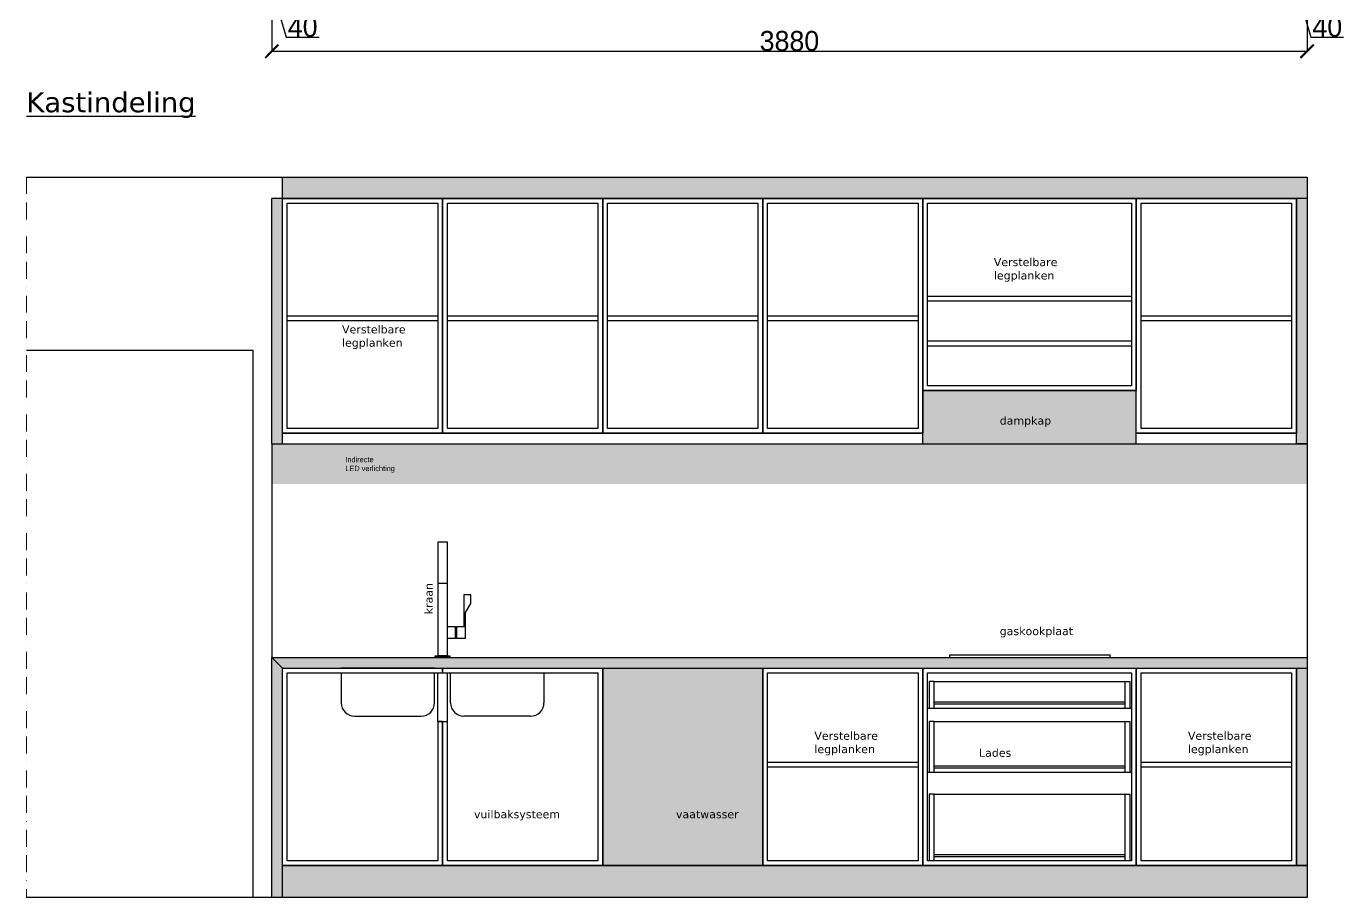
# Model space of a CAD drawing. Header units: millimetres. Extents: x -153917 to -31303, y -39726 to 31262.
# Drawn here: x -53053 to -48116, y -24601 to -21336 of the extents above; entities that cross this region are included whole.
import ezdxf

# ---------------------------------------------------------------- set-up
doc = ezdxf.new("R2010")
doc.units = ezdxf.units.MM
doc.header["$LTSCALE"] = 5
doc.linetypes.add('BORDER', pattern=[44.45, 12.7, -6.35, 12.7, -6.35, 0, -6.35])
for name, color, linetype in [('Bemating', 1, 'Continuous'), ('Keuken', 8, 'Continuous'), ('Meubel', 8, 'Continuous'), ('muren', 7, 'Continuous'), ('Tekst', 7, 'Continuous'), ('Verlichting', 1, 'Continuous')]:
    doc.layers.add(name, color=color, linetype=linetype)
doc.layers.add('H-HELP', color=6, linetype='Continuous', lineweight=5, plot=False)
doc.layers.add('ruggen kast', color=7, linetype='Continuous', true_color=0xebebeb)
doc.layers.add('tablet', color=7, linetype='Continuous', true_color=0x5f6361)
doc.styles.add('Geneva', font='')
doc.styles.get('Geneva').set_extended_font_data('Geneva')
doc.dimstyles.new('ISO-25', dxfattribs={"dimtxt": 100, "dimasz": 25, "dimexe": 1.25, "dimexo": 0.625, "dimtad": 1, "dimtxsty": 'Standard', "dimblk": 'ARCHTICK', "dimcen": 2.5, "dimse1": 1, "dimse2": 1, "dimadec": 0, "dimazin": 0, "dimtfac": 1, "dimtmove": 0, "dimatfit": 3, "dimfxl": 1, "dimarcsym": 0})

# ---------------------------------------------------------------- blocks, each defined once
blk = doc.blocks.new('_ArchTick')
at = {"color": 0, "linetype": 'ByBlock', "const_width": 0.15}
blk.add_lwpolyline([(-0.5, -0.5), (0.5, 0.5)], dxfattribs=at)
blk = doc.blocks.new('*D859')
at = {"layer": 'Bemating', "color": 0, "lineweight": -2, "transparency": 16777216}
for p, q in [((-52132.7, -21279.7), (-52132.7, -21430.9)), ((-48252.7, -21279.7), (-48252.7, -21430.9)), ((-52132.7, -21429.7), (-48252.7, -21429.7))]:
    blk.add_line(p, q, dxfattribs=at)
at = {"layer": 'Defpoints', "color": 0, "transparency": 16777216}
for p in [(-52132.7, -20871.3), (-48252.7, -20871.3), (-48252.7, -21429.7)]:
    blk.add_point(p, dxfattribs=at)
at = {"layer": 'Bemating', "color": 0, "lineweight": -2, "transparency": 16777216, "xscale": 50, "yscale": 50, "zscale": 50, "rotation": 180}
blk.add_blockref('_ArchTick', (-52132.7, -21429.7), dxfattribs=at)
at = {"layer": 'Bemating', "color": 0, "lineweight": -2, "transparency": 16777216, "xscale": 50, "yscale": 50, "zscale": 50}
blk.add_blockref('_ArchTick', (-48252.7, -21429.7), dxfattribs=at)
at = {"layer": 'Bemating', "color": 0, "transparency": 16777216, "insert": (-50192.7, -21391.5), "char_height": 75, "attachment_point": 5, "style": 'Geneva'}
blk.add_mtext('3880', dxfattribs=at)
blk = doc.blocks.new('*D866')
at = {"layer": 'Bemating', "color": 0, "lineweight": -2, "transparency": 16777216}
for p, q in [((-48292.7, -21111.8), (-48292.7, -21263.1)), ((-48252.7, -21111.8), (-48252.7, -21263.1)), ((-48292.7, -21261.8), (-48252.7, -21261.8)), ((-48272.7, -21261.8), (-48238.3, -21376.5)), ((-48238.3, -21376.5), (-48115.6, -21376.5))]:
    blk.add_line(p, q, dxfattribs=at)
at = {"layer": 'Defpoints', "color": 0, "transparency": 16777216}
for p in [(-48292.7, -20751.3), (-48252.7, -20751.3), (-48252.7, -21261.8)]:
    blk.add_point(p, dxfattribs=at)
at = {"layer": 'Bemating', "color": 0, "lineweight": -2, "transparency": 16777216, "xscale": 50, "yscale": 50, "zscale": 50, "rotation": 180}
blk.add_blockref('_ArchTick', (-48292.7, -21261.8), dxfattribs=at)
at = {"layer": 'Bemating', "color": 0, "lineweight": -2, "transparency": 16777216, "xscale": 50, "yscale": 50, "zscale": 50}
blk.add_blockref('_ArchTick', (-48252.7, -21261.8), dxfattribs=at)
at = {"layer": 'Bemating', "color": 0, "transparency": 16777216, "insert": (-48176.9, -21338.4), "char_height": 75, "attachment_point": 5, "style": 'Geneva'}
blk.add_mtext('40', dxfattribs=at)
blk = doc.blocks.new('*D867')
at = {"layer": 'Bemating', "color": 0, "lineweight": -2, "transparency": 16777216}
for p, q in [((-52132.7, -21111.8), (-52132.7, -21263.1)), ((-52092.7, -21111.8), (-52092.7, -21263.1)), ((-52092.7, -21261.8), (-52132.7, -21261.8)), ((-52112.7, -21261.8), (-52078.3, -21376.5)), ((-52078.3, -21376.5), (-51955.6, -21376.5))]:
    blk.add_line(p, q, dxfattribs=at)
at = {"layer": 'Defpoints', "color": 0, "transparency": 16777216}
for p in [(-52092.7, -20751.3), (-52132.7, -20871.3), (-52132.7, -21261.8)]:
    blk.add_point(p, dxfattribs=at)
at = {"layer": 'Bemating', "color": 0, "lineweight": -2, "transparency": 16777216, "xscale": 50, "yscale": 50, "zscale": 50, "rotation": 180}
blk.add_blockref('_ArchTick', (-52132.7, -21261.8), dxfattribs=at)
at = {"layer": 'Bemating', "color": 0, "lineweight": -2, "transparency": 16777216, "xscale": 50, "yscale": 50, "zscale": 50}
blk.add_blockref('_ArchTick', (-52092.7, -21261.8), dxfattribs=at)
at = {"layer": 'Bemating', "color": 0, "transparency": 16777216, "insert": (-52016.9, -21338.4), "char_height": 75, "attachment_point": 5, "style": 'Geneva'}
blk.add_mtext('40', dxfattribs=at)

msp = doc.modelspace()

# ---------------------------------------------------------------- hatches: boundary and pattern name
at = {"layer": 'Meubel', "transparency": 33554613}
h = msp.add_hatch(color=256, dxfattribs=at)
h.set_gradient(color1=(255, 255, 255), color2=(247, 242, 129), name='INVCURVED')
h.paths.add_polyline_path([(-48252.667, -22900.805), (-48292.667, -22900.805), (-52132.667, -22900.805), (-52132.667, -23050.805), (-48252.667, -23050.805)])
at = {"layer": 'Meubel', "transparency": 33554480}
h = msp.add_hatch(color=11, dxfattribs=at)
h.dxf.hatch_style = 1
h.paths.add_polyline_path([(-50292.667, -23740.805), (-50892.667, -23740.805), (-50892.667, -24480.805), (-50292.667, -24480.805)])
at = {"layer": 'ruggen kast', "true_color": 0xdbdbdb, "transparency": 33554687}
h = msp.add_hatch(color=254, dxfattribs=at)
h.dxf.hatch_style = 1
h.paths.add_polyline_path([(-48252.667, -21900.805), (-52092.667, -21900.805), (-52092.667, -21980.805), (-48252.667, -21980.805)])
h.paths.add_polyline_path([(-48252.667, -24480.805), (-48292.667, -24480.805), (-52092.667, -24480.805), (-52092.667, -24600.805), (-48252.667, -24600.805)])
at = {"layer": 'ruggen kast', "transparency": 33554687}
h = msp.add_hatch(color=256, dxfattribs=at)
h.dxf.hatch_style = 1
h.paths.add_polyline_path([(-48252.667, -21980.805), (-48292.667, -21980.805), (-48292.667, -22900.805), (-48252.667, -22900.805)])
h.paths.add_polyline_path([(-48892.667, -22700.805), (-49292.667, -22700.805), (-49692.667, -22700.805), (-49692.667, -22900.805), (-48892.667, -22900.805)])
h.paths.add_polyline_path([(-48252.667, -23740.805), (-48292.667, -23740.805), (-48292.667, -24480.805), (-48252.667, -24480.805)])
h.paths.add_polyline_path([(-52092.667, -21980.805), (-52132.667, -21980.805), (-52132.667, -22900.805), (-52092.667, -22900.805)])
at = {"layer": 'tablet', "transparency": 33554687}
h = msp.add_hatch(color=256, dxfattribs=at)
h.dxf.hatch_style = 1
h.paths.add_polyline_path([(-52092.667, -23740.805), (-52132.667, -23700.805), (-52132.667, -24600.805), (-52092.667, -24600.805), (-52092.667, -24480.805)])
h.paths.add_polyline_path([(-48252.667, -23700.805), (-52132.667, -23700.805), (-52092.667, -23740.805), (-51492.667, -23740.805), (-50892.667, -23740.805), (-50292.667, -23740.805), (-49692.667, -23740.805), (-48892.667, -23740.805), (-48292.667, -23740.805), (-48252.667, -23740.805)])

# ---------------------------------------------------------------- linework, layer by layer
at = {"layer": 'H-HELP', "linetype": 'BORDER'}
msp.add_line((-53052.667, -21900.805), (-53052.667, -24600.805), dxfattribs=at)
at = {"layer": 'Keuken'}
msp.add_lwpolyline([(-51406.597, -23586.448), (-51406.597, -23532.094), (-51386.687, -23498.867), (-51386.687, -23465.773), (-51413.242, -23465.773), (-51413.242, -23586.448)], dxfattribs=at)
for points in [[(-51444.246, -23586.448), (-51475.667, -23586.448), (-51475.667, -23629.163), (-51444.246, -23629.163)], [(-51444.246, -23586.448), (-51440.698, -23586.448), (-51440.698, -23629.163), (-51444.246, -23629.163)], [(-51406.597, -23586.448), (-51440.698, -23586.448), (-51440.698, -23629.163), (-51406.597, -23629.163)]]:
    msp.add_lwpolyline(points, close=True, dxfattribs=at)
at = {"layer": 'Meubel'}
for p, q in [((-52092.667, -22900.805), (-52092.667, -21900.805)), ((-52132.667, -22900.805), (-52132.667, -21980.805)), ((-48252.667, -21980.805), (-52132.667, -21980.805)), ((-51492.667, -22860.805), (-51492.667, -21980.805)), ((-50892.667, -22860.805), (-50892.667, -21980.805)), ((-50292.667, -22860.805), (-50292.667, -21980.805)), ((-49692.667, -22900.805), (-49692.667, -21980.805)), ((-48892.667, -22900.805), (-48892.667, -21980.805)), ((-48292.667, -22900.805), (-48292.667, -21980.805)), ((-49674.667, -22346.805), (-48910.667, -22346.805)), ((-49674.667, -22364.805), (-48910.667, -22364.805)), ((-52074.667, -22420.805), (-51510.667, -22420.805)), ((-52074.667, -22438.805), (-51510.667, -22438.805)), ((-51474.667, -22420.805), (-50910.667, -22420.805)), ((-51474.667, -22438.805), (-50910.667, -22438.805)), ((-50874.667, -22420.805), (-50310.667, -22420.805)), ((-50874.667, -22438.805), (-50310.667, -22438.805)), ((-50274.667, -22420.805), (-49710.667, -22420.805)), ((-50274.667, -22438.805), (-49710.667, -22438.805)), ((-48874.667, -22420.805), (-48310.667, -22420.805)), ((-48874.667, -22438.805), (-48310.667, -22438.805)), ((-49674.667, -22514.805), (-48910.667, -22514.805)), ((-49674.667, -22682.805), (-49674.667, -22532.805)), ((-49674.667, -22532.805), (-48910.667, -22532.805)), ((-49692.667, -22900.805), (-49692.667, -22700.805)), ((-49692.667, -22700.805), (-48892.667, -22700.805)), ((-52132.667, -22900.805), (-48252.667, -22900.805)), ((-52132.667, -22900.805), (-52132.667, -23700.805)), ((-52092.667, -22860.805), (-49692.667, -22860.805)), ((-48892.667, -22860.805), (-48292.667, -22860.805)), ((-48252.667, -22900.805), (-48292.667, -22900.805)), ((-51509.667, -23423.144), (-51475.667, -23423.144)), ((-49591.667, -23700.805), (-49591.667, -23690.805)), ((-49591.667, -23690.805), (-48991.667, -23690.805)), ((-48991.667, -23690.805), (-48991.667, -23700.805)), ((-52132.667, -24600.805), (-52132.667, -23700.805)), ((-52132.667, -23700.805), (-48252.667, -23700.805)), ((-52132.667, -23700.805), (-52092.667, -23740.805)), ((-52092.667, -24600.805), (-52092.667, -23740.805)), ((-52092.667, -23740.805), (-48252.667, -23740.805)), ((-51522.667, -23740.805), (-51872.667, -23740.805)), ((-51492.667, -23758.805), (-51492.667, -23740.805)), ((-51492.667, -23740.805), (-51492.667, -23758.805)), ((-51462.667, -23740.805), (-51112.667, -23740.805)), ((-50892.667, -24480.805), (-50892.667, -23740.805)), ((-50892.667, -23740.805), (-50892.667, -23790.805)), ((-50292.667, -24480.805), (-50292.667, -23740.805)), ((-49692.667, -24480.805), (-49692.667, -23740.805)), ((-48892.667, -24480.805), (-48892.667, -23740.805)), ((-48292.667, -24480.805), (-48292.667, -23740.805)), ((-51872.667, -23758.805), (-51872.667, -23870.805)), ((-51522.667, -23870.805), (-51522.667, -23758.805)), ((-51522.667, -23758.805), (-51492.667, -23758.805)), ((-51510.667, -23940.805), (-51510.667, -23758.805)), ((-51492.667, -23758.805), (-51462.667, -23758.805)), ((-51474.667, -23940.805), (-51474.667, -23758.805)), ((-51462.667, -23870.805), (-51462.667, -23758.805)), ((-51112.667, -23758.805), (-51112.667, -23870.805)), ((-49650.667, -23790.805), (-49668.667, -23790.805)), ((-49668.667, -23790.805), (-49668.667, -23890.805)), ((-49650.667, -23890.805), (-49650.667, -23790.805)), ((-49650.667, -23790.805), (-48934.667, -23790.805)), ((-48934.667, -23890.805), (-48934.667, -23790.805)), ((-48934.667, -23790.805), (-48916.667, -23790.805)), ((-48916.667, -23790.805), (-48916.667, -23890.805)), ((-49674.667, -23890.805), (-48910.667, -23890.805)), ((-49650.667, -23890.805), (-49650.667, -23866.805)), ((-49650.667, -23866.805), (-48934.667, -23866.805)), ((-49650.667, -23874.805), (-48934.667, -23874.805)), ((-48934.667, -23890.805), (-48934.667, -23866.805)), ((-51822.667, -23920.805), (-51572.667, -23920.805)), ((-51492.667, -23940.805), (-51510.667, -23940.805)), ((-51510.667, -23940.805), (-51474.667, -23940.805)), ((-51492.667, -24480.805), (-51492.667, -23940.805)), ((-51162.667, -23920.805), (-51412.667, -23920.805)), ((-49650.667, -23940.805), (-49668.667, -23940.805)), ((-49668.667, -23940.805), (-49668.667, -24130.805)), ((-49650.667, -24130.805), (-49650.667, -23940.805)), ((-49650.667, -23940.805), (-48934.667, -23940.805)), ((-48934.667, -24130.805), (-48934.667, -23940.805)), ((-48934.667, -23940.805), (-48916.667, -23940.805)), ((-48916.667, -23940.805), (-48916.667, -24130.805)), ((-50274.667, -24092.805), (-49710.667, -24092.805)), ((-48874.667, -24092.805), (-48310.667, -24092.805)), ((-50274.667, -24110.805), (-49710.667, -24110.805)), ((-49674.667, -24130.805), (-48910.667, -24130.805)), ((-49650.667, -24130.805), (-49650.667, -24106.805)), ((-49650.667, -24106.805), (-48934.667, -24106.805)), ((-49650.667, -24114.805), (-48934.667, -24114.805)), ((-48934.667, -24130.805), (-48934.667, -24106.805)), ((-48874.667, -24110.805), (-48310.667, -24110.805)), ((-49650.667, -24212.805), (-49668.667, -24212.805)), ((-49668.667, -24212.805), (-49668.667, -24462.805)), ((-49650.667, -24462.805), (-49650.667, -24212.805)), ((-49650.667, -24212.805), (-48934.667, -24212.805)), ((-48934.667, -24462.805), (-48934.667, -24212.805)), ((-48934.667, -24212.805), (-48916.667, -24212.805)), ((-48916.667, -24212.805), (-48916.667, -24462.805)), ((-52092.667, -24600.805), (-52092.667, -24480.805)), ((-52092.667, -24480.805), (-48252.667, -24480.805)), ((-49650.667, -24462.805), (-49650.667, -24438.805)), ((-49650.667, -24438.805), (-48934.667, -24438.805)), ((-49650.667, -24446.805), (-48934.667, -24446.805)), ((-48934.667, -24462.805), (-48934.667, -24438.805)), ((-48252.667, -24480.805), (-48292.667, -24480.805))]:
    msp.add_line(p, q, dxfattribs=at)
for points in [[(-52092.667, -21980.805), (-51492.667, -21980.805), (-51492.667, -22860.805), (-52092.667, -22860.805)], [(-52074.667, -21998.805), (-51510.667, -21998.805), (-51510.667, -22842.805), (-52074.667, -22842.805)], [(-51492.667, -21980.805), (-50892.667, -21980.805), (-50892.667, -22860.805), (-51492.667, -22860.805)], [(-51474.667, -21998.805), (-50910.667, -21998.805), (-50910.667, -22842.805), (-51474.667, -22842.805)], [(-50892.667, -21980.805), (-50292.667, -21980.805), (-50292.667, -22860.805), (-50892.667, -22860.805)], [(-50874.667, -21998.805), (-50310.667, -21998.805), (-50310.667, -22842.805), (-50874.667, -22842.805)], [(-50292.667, -21980.805), (-49692.667, -21980.805), (-49692.667, -22860.805), (-50292.667, -22860.805)], [(-50274.667, -21998.805), (-49710.667, -21998.805), (-49710.667, -22842.805), (-50274.667, -22842.805)], [(-49692.667, -21980.805), (-48892.667, -21980.805), (-48892.667, -22700.805), (-49692.667, -22700.805)], [(-49674.667, -21998.805), (-48910.667, -21998.805), (-48910.667, -22682.805), (-49674.667, -22682.805)], [(-48892.667, -21980.805), (-48292.667, -21980.805), (-48292.667, -22860.805), (-48892.667, -22860.805)], [(-48874.667, -21998.805), (-48310.667, -21998.805), (-48310.667, -22842.805), (-48874.667, -22842.805)], [(-50892.667, -23740.805), (-50292.667, -23740.805), (-50292.667, -24480.805), (-50892.667, -24480.805)], [(-50292.667, -23740.805), (-49692.667, -23740.805), (-49692.667, -24480.805), (-50292.667, -24480.805)], [(-49692.667, -23740.805), (-48892.667, -23740.805), (-48892.667, -24480.805), (-49692.667, -24480.805)], [(-48892.667, -23740.805), (-48292.667, -23740.805), (-48292.667, -24480.805), (-48892.667, -24480.805)], [(-50274.667, -23758.805), (-49710.667, -23758.805), (-49710.667, -24462.805), (-50274.667, -24462.805)], [(-49674.667, -23758.805), (-48910.667, -23758.805), (-48910.667, -24462.805), (-49674.667, -24462.805)], [(-48874.667, -23758.805), (-48310.667, -23758.805), (-48310.667, -24462.805), (-48874.667, -24462.805)]]:
    msp.add_lwpolyline(points, close=True, dxfattribs=at)
for points in [[(-51509.667, -23668.805), (-51509.667, -23267.805), (-51475.667, -23267.805), (-51475.667, -23694.805)], [(-51465.167, -23700.805), (-51520.167, -23700.805), (-51520.167, -23694.805), (-51465.167, -23694.805), (-51465.167, -23700.805)], [(-51475.667, -23694.805), (-51509.667, -23694.805), (-51509.667, -23668.805)], [(-51492.667, -23940.805), (-51492.667, -24480.805), (-52092.667, -24480.805), (-52092.667, -23740.805), (-51492.667, -23740.805)], [(-51492.667, -23740.805), (-50892.667, -23740.805), (-50892.667, -24480.805), (-51492.667, -24480.805), (-51492.667, -23940.805)], [(-51510.667, -23940.805), (-51510.667, -24462.805), (-52074.667, -24462.805), (-52074.667, -23758.805), (-51522.667, -23758.805)], [(-51462.667, -23758.805), (-50910.667, -23758.805), (-50910.667, -24462.805), (-51474.667, -24462.805), (-51474.667, -23940.805)]]:
    msp.add_lwpolyline(points, dxfattribs=at)
for centre, start, end in [((-51822.667, -23870.805), 180, 270), ((-51572.667, -23870.805), 270, 0), ((-51412.667, -23870.805), 180, 270), ((-51162.667, -23870.805), 270, 0)]:
    msp.add_arc(centre, 50, start, end, dxfattribs=at)
at = {"layer": 'muren'}
for p, q in [((-53052.667, -21900.805), (-48252.667, -21900.805)), ((-48252.667, -21900.805), (-48252.667, -24600.805)), ((-52202.667, -22550.805), (-53052.667, -22550.805)), ((-52202.667, -24600.805), (-52202.667, -22550.805)), ((-48252.667, -24600.805), (-53052.667, -24600.805))]:
    msp.add_line(p, q, dxfattribs=at)

# ---------------------------------------------------------------- texts
at = {"layer": 'Tekst', "insert": (-53052.667, -21583.154), "char_height": 75, "width": 2800, "attachment_point": 1}
msp.add_mtext('{\\fVerdana|b0|i0|c0|p34;\\LKastindeling}', dxfattribs=at)
at = {"layer": 'Tekst', "char_height": 30, "attachment_point": 1}
for s, insert in [('{\\fVerdana|b0|i0|c0|p34;Verstelbare\\Plegplanken}', (-49426.594, -22204.699)), ('{\\fVerdana|b0|i0|c0|p34;Verstelbare\\Plegplanken}', (-51869.574, -22456.675)), ('{\\fVerdana|b0|i0|c0|p34;Verstelbare\\Plegplanken}', (-50099.255, -23979.4)), ('{\\fVerdana|b0|i0|c0|p34;Verstelbare\\Plegplanken}', (-48699.254, -23979.4)), ('{\\fVerdana|b0|i0|c0|p34;Lades}', (-49482.239, -24043.185))]:
    msp.add_mtext_dynamic_manual_height_columns(s, width=513.71165, gutter_width=12.5, heights=[0], dxfattribs=dict(at, insert=insert))
at = {"layer": 'Tekst', "color": 5, "char_height": 30, "attachment_point": 1}
for s, insert in [('{\\fVerdana|b0|i0|c0|p34;dampkap}', (-49404.477, -22798.475)), ('{\\fVerdana|b0|i0|c0|p34;gaskookplaat}', (-49404.477, -23587.195)), ('{\\fVerdana|b0|i0|c0|p34;vuilbaksysteem}', (-51375.04, -24273.305)), ('{\\fVerdana|b0|i0|c0|p34;vaatwasser}', (-50618.036, -24273.305))]:
    msp.add_mtext_dynamic_manual_height_columns(s, width=513.71165, gutter_width=12.5, heights=[0], dxfattribs=dict(at, insert=insert))
at = {"layer": 'Tekst', "color": 5, "insert": (-51559.998, -23539.117), "char_height": 30, "attachment_point": 1, "rotation": 90}
msp.add_mtext_dynamic_manual_height_columns('{\\fVerdana|b0|i0|c0|p34;kraan}', width=513.71165, gutter_width=12.5, heights=[0], dxfattribs=at)
at = {"layer": 'Verlichting', "insert": (-51857.138, -22949.361), "char_height": 20, "width": 322.13845, "attachment_point": 1}
msp.add_mtext('Indirecte\\PLED verlichting', dxfattribs=at)

# ---------------------------------------------------------------- dimensions: what is measured, and where the dimension line sits
at = {"layer": 'Bemating'}
for base, p1, p2, picture, middle in [((-52132.667, -21261.813), (-52092.667, -20751.349), (-52132.667, -20871.349), '*D867', (-52077.636, -21338.376)), ((-48252.667, -21261.813), (-48292.667, -20751.349), (-48252.667, -20751.349), '*D866', (-48237.636, -21338.376)), ((-48252.667, -21429.652), (-52132.667, -20871.349), (-48252.667, -20871.349), '*D859', (-50192.667, -21391.527))]:
    dim = msp.add_linear_dim(base=base, p1=p1, p2=p2, dimstyle='ISO-25', override={"dimtxt": 75, "dimasz": 50, "dimtxsty": 'Geneva', "dimse1": 0, "dimse2": 0, "dimtmove": 1, "dimfxl": 150, "dimfxlon": 1}, dxfattribs=at)
    dim.commit()
    dim.dimension.update_dxf_attribs({"geometry": picture, "text_midpoint": middle})

doc.saveas('drawing.dxf')
